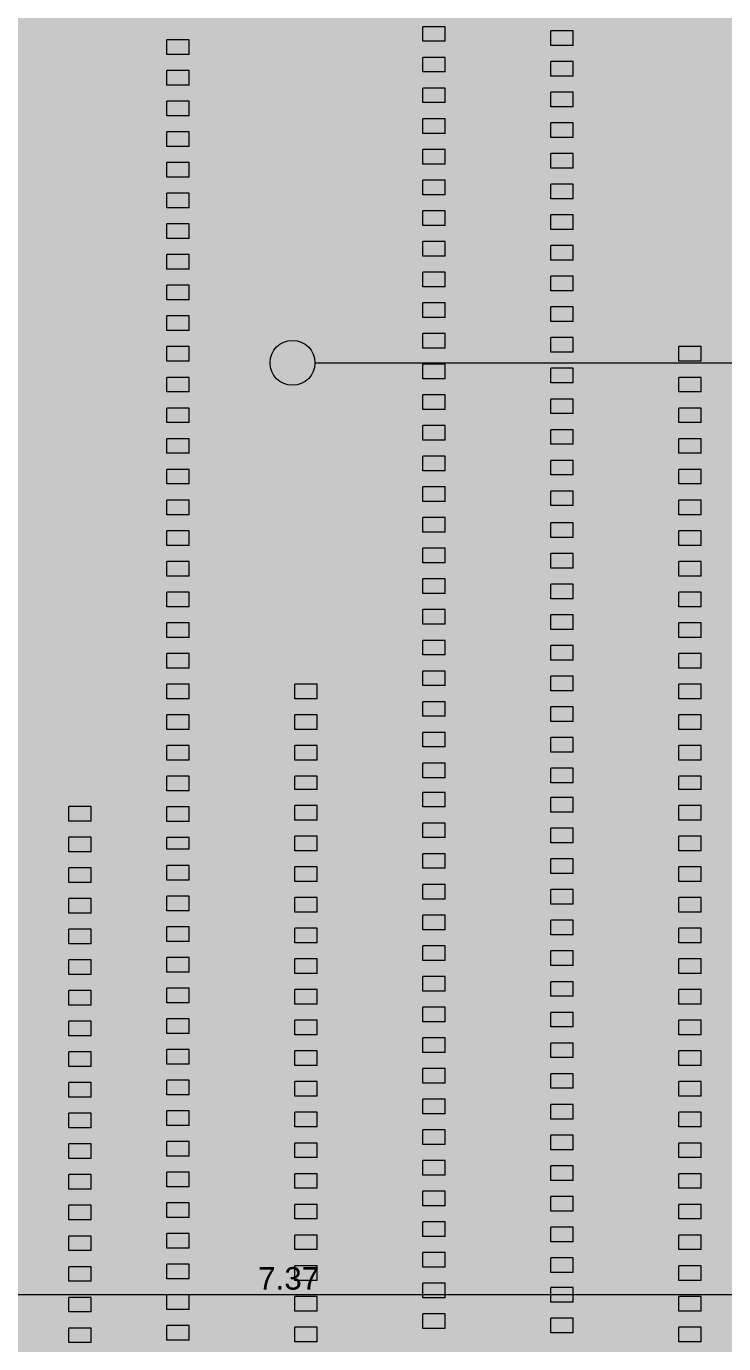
# Model space of a CAD drawing. Header units: millimetres. Extents: x 475616349 to 476941521, y 4620115302 to 4621446928.
# Drawn here: x 476674379 to 476677483, y 4620473320 to 4620479181 of the extents above; entities that cross this region are included whole.
import ezdxf

# ---------------------------------------------------------------- set-up
doc = ezdxf.new("R2010")
doc.units = ezdxf.units.MM
doc.header["$MEASUREMENT"] = 0
doc.layers.add('New_2D Drafting - General_Pen_No__30_Pen_No__9_Pen_No__9_Pen_No__254', color=7, linetype='Continuous', lineweight=0, true_color=0xcccccc)
for name, color, linetype, lineweight in [('New_Structural - Bearing_Pen_No__250', 7, 'Continuous', 0), ('New_zoma_Pen_No__4', 7, 'Continuous', 0), ('New_zoma_Pen_No__7', 7, 'Continuous', 0), ('zoma_Pen_No__142', 142, 'Continuous', 0), ('zoma_Pen_No__5_Pen_No__142', 142, 'Continuous', 0)]:
    doc.layers.add(name, color=color, linetype=linetype, lineweight=lineweight)
for name, color, linetype in [('New_zoma', 7, 'Continuous'), ('zoma', 7, 'Continuous'), ('zoma_Pen_No__5', 7, 'Continuous')]:
    doc.layers.add(name, color=color, linetype=linetype)
doc.styles.add('GENERATED_STYLE_1', font='arial.ttf')
doc.styles.add('GENERATED_STYLE_2', font='arial.ttf')
doc.dimstyles.new('GENERATED_STYLE__1', dxfattribs={"dimtxt": 200, "dimasz": 64.421331, "dimexe": 0.18, "dimexo": 3, "dimgap": 0.09, "dimtad": 1, "dimtih": 1, "dimtoh": 1, "dimlfac": 0.001, "dimzin": 0, "dimdsep": 46, "dimtxsty": 'GENERATED_STYLE_2', "dimblk": 'ARROWHEAD_2', "dimblk1": 'ARROWHEAD_2', "dimblk2": 'ARROWHEAD_2', "dimcen": 0.09, "dimclrd": 142, "dimclre": 142, "dimclrt": 142, "dimadec": 0, "dimazin": 0, "dimtfac": 1, "dimtdec": 4, "dimtmove": 0, "dimatfit": 3, "dimfxl": 1, "dimtolj": 1, "dimtzin": 0, "dimarcsym": 0})
doc.dimstyles.new('GENERATED_STYLE__18', dxfattribs={"dimtxt": 100, "dimasz": 64.421331, "dimexe": 0.18, "dimexo": 3, "dimgap": 0.09, "dimtad": 1, "dimtih": 1, "dimtoh": 1, "dimlfac": 0.001, "dimzin": 0, "dimdsep": 46, "dimtxsty": 'GENERATED_STYLE_1', "dimblk": 'ARROWHEAD_2', "dimblk1": 'ARROWHEAD_2', "dimblk2": 'ARROWHEAD_2', "dimcen": 0.09, "dimclrd": 7, "dimclre": 7, "dimclrt": 7, "dimadec": 0, "dimazin": 0, "dimtfac": 1, "dimtdec": 4, "dimtmove": 0, "dimatfit": 3, "dimfxl": 1, "dimtolj": 1, "dimtzin": 0, "dimarcsym": 0})

# ---------------------------------------------------------------- blocks, each defined once
blk = doc.blocks.new('*D192', base_point=(476577134.1, 4620325125.7))
at = {"layer": 'zoma_Pen_No__142', "color": 142, "linetype": 'Continuous', "lineweight": 0, "transparency": 16777216}
for p, q in [((476672234.1, 4620468749), (476672283, 4620468833.8)), ((476672258.5, 4620468855), (476672258.5, 4620468727.8)), ((476678733.9, 4620468749), (476678782.9, 4620468833.8)), ((476678758.4, 4620468855), (476678758.4, 4620468727.8)), ((476678758.4, 4620468791.4), (476672258.5, 4620468791.4))]:
    blk.add_line(p, q, dxfattribs=at)
at = {"layer": 'zoma_Pen_No__142', "color": 142, "lineweight": 0, "transparency": 16777216, "char_height": 200, "attachment_point": 7, "style": 'GENERATED_STYLE_2'}
for s, insert in [('\\A1;{\\pql;\\fArial CYR|b0|i0|c204|p34;0.40}', (476672283, 4620468831.4)), ('\\A1;{\\pql;\\fArial CYR|b0|i0|c204|p34;6.50}', (476675242.4, 4620468831.4))]:
    blk.add_mtext(s, dxfattribs=dict(at, insert=insert))
blk = doc.blocks.new('ARROWHEAD_2')
at = {"color": 0, "linetype": 'Continuous', "lineweight": 0}
for p, q in [((0, 0), (-1, 0)), ((-0.378, -0.655), (0.378, 0.655))]:
    blk.add_line(p, q, dxfattribs=at)
blk = doc.blocks.new('*D1088', base_point=(476577134.1, 4620325125.7))
at = {"layer": 'New_zoma_Pen_No__4', "color": 7, "linetype": 'Continuous', "lineweight": 0, "transparency": 16777216}
for p, q in [((476671883, 4620473581.2), (476671834.1, 4620473496.5)), ((476671858.5, 4620473475.3), (476671858.5, 4620473602.4)), ((476679203.9, 4620473496.5), (476679252.9, 4620473581.2)), ((476679228.4, 4620473475.3), (476679228.4, 4620473602.4)), ((476671858.5, 4620473538.9), (476679228.4, 4620473538.9)), ((476679228.4, 4620473538.9), (476679269.8, 4620473538.9))]:
    blk.add_line(p, q, dxfattribs=at)
at = {"layer": 'New_zoma_Pen_No__7', "color": 7, "lineweight": 0, "transparency": 16777216, "insert": (476675410.4, 4620473558.9), "char_height": 100, "attachment_point": 7, "style": 'GENERATED_STYLE_1'}
blk.add_mtext('\\A1;{\\pql;\\fArial|b0|i0|c0|p34;7.37}', dxfattribs=at)
blk = doc.blocks.new('Line_57', base_point=(476675563.3, 4620477683.7))
at = {"layer": 'zoma_Pen_No__5_Pen_No__142', "linetype": 'Continuous', "lineweight": 0}
blk.add_hatch(color=142, dxfattribs=at).paths.add_polyline_path([(476675463.3, 4620477683.7), (476675471, 4620477645.4), (476675492.6, 4620477612.9), (476675525.1, 4620477591.3), (476675563.3, 4620477583.7), (476675601.6, 4620477591.3), (476675634.1, 4620477612.9), (476675655.7, 4620477645.4), (476675663.3, 4620477683.7), (476675655.7, 4620477721.9), (476675634.1, 4620477754.4), (476675601.6, 4620477776), (476675563.3, 4620477783.7), (476675525.1, 4620477776), (476675492.6, 4620477754.4), (476675471, 4620477721.9)])
at = {"layer": 'zoma_Pen_No__5_Pen_No__142', "color": 142, "linetype": 'Continuous', "lineweight": 0}
blk.add_line((476675663.3, 4620477683.7), (476691872.8, 4620477683.7), dxfattribs=at)
blk.add_circle((476675563.3, 4620477683.7), 100, dxfattribs=at)

msp = doc.modelspace()

# ---------------------------------------------------------------- hatches: boundary and pattern name
at = {"layer": 'New_2D Drafting - General_Pen_No__30_Pen_No__9_Pen_No__9_Pen_No__254', "linetype": 'Continuous', "lineweight": 0, "true_color": 0xcccccc}
h = msp.add_hatch(dxfattribs=at)
h.set_pattern_fill('BRICK___RUNNING_BOND', color=254, style=0, pattern_type=2)
h.set_pattern_definition([(180, (476668558.68, 4620481050.07), (0, 66.64), []), (90, (476668558.68, 4620481050.07), (244.8, 0), [66.64, -66.64]), (90, (476668436.28, 4620481116.7), (244.8, 0), [66.64, -66.64])])
h.paths.add_polyline_path([(476661388.326, 4620485580.856), (476661388.319, 4620475470.855), (476661458.723, 4620475470.855), (476661458.723, 4620472841.511), (476661463.277, 4620472840.855), (476679158.384, 4620472840.855), (476679228.383, 4620472840.855), (476679228.383, 4620476040.844), (476679228.383, 4620486040.451), (476661388.326, 4620486040.447)])
h.paths.add_polyline_path([(476670258.087, 4620478540.855), (476671858.52, 4620478540.855), (476671858.52, 4620476940.855), (476670258.087, 4620476940.855)], flags=0)
h.paths.add_polyline_path([(476670258.52, 4620483340.854), (476671858.52, 4620483340.854), (476671858.52, 4620484940.854), (476670258.52, 4620484940.854)], flags=0)
h.paths.add_polyline_path([(476671858.953, 4620480140.855), (476670258.52, 4620480140.855), (476670258.52, 4620481740.855), (476671858.953, 4620481740.855)], flags=0)
h.paths.add_polyline_path([(476671858.52, 4620473740.854), (476671858.52, 4620475340.855), (476670258.52, 4620475340.855), (476670258.52, 4620473740.854)], flags=0)

# ---------------------------------------------------------------- linework, layer by layer
at = {"layer": 'New_Structural - Bearing_Pen_No__250', "color": 7, "linetype": 'Continuous', "lineweight": 0}
for p, q in [((476676143.784, 4620479114.38), (476676143.784, 4620479179.38)), ((476676243.457, 4620479179.38), (476676143.784, 4620479179.38)), ((476676243.457, 4620479114.38), (476676243.457, 4620479179.38)), ((476676713.457, 4620479096.01), (476676713.457, 4620479161.01)), ((476676813.129, 4620479161.01), (476676713.457, 4620479161.01)), ((476676813.129, 4620479096.01), (476676813.129, 4620479161.01)), ((476675004.44, 4620479055.897), (476675004.44, 4620479120.897)), ((476675104.112, 4620479120.897), (476675004.44, 4620479120.897)), ((476675104.112, 4620479055.897), (476675104.112, 4620479120.897)), ((476676243.457, 4620479114.38), (476676143.784, 4620479114.38)), ((476676813.129, 4620479096.01), (476676713.457, 4620479096.01)), ((476675104.112, 4620479055.897), (476675004.44, 4620479055.897)), ((476676143.784, 4620478977.863), (476676143.784, 4620479042.863)), ((476676243.457, 4620479042.863), (476676143.784, 4620479042.863)), ((476676243.457, 4620478977.863), (476676243.457, 4620479042.863)), ((476675004.44, 4620478919.38), (476675004.44, 4620478984.38)), ((476675104.112, 4620478984.38), (476675004.44, 4620478984.38)), ((476675104.112, 4620478919.38), (476675104.112, 4620478984.38)), ((476676243.457, 4620478977.863), (476676143.784, 4620478977.863)), ((476676713.457, 4620478959.493), (476676713.457, 4620479024.493)), ((476676813.129, 4620479024.493), (476676713.457, 4620479024.493)), ((476676813.129, 4620478959.493), (476676813.129, 4620479024.493)), ((476675104.112, 4620478919.38), (476675004.44, 4620478919.38)), ((476676813.129, 4620478959.493), (476676713.457, 4620478959.493)), ((476676143.784, 4620478841.345), (476676143.784, 4620478906.345)), ((476676243.457, 4620478906.345), (476676143.784, 4620478906.345)), ((476676243.457, 4620478841.345), (476676243.457, 4620478906.345)), ((476676713.457, 4620478822.976), (476676713.457, 4620478887.976)), ((476676813.129, 4620478887.976), (476676713.457, 4620478887.976)), ((476676813.129, 4620478822.976), (476676813.129, 4620478887.976)), ((476675004.44, 4620478782.863), (476675004.44, 4620478847.863)), ((476675104.112, 4620478847.863), (476675004.44, 4620478847.863)), ((476675104.112, 4620478782.863), (476675104.112, 4620478847.863)), ((476676243.457, 4620478841.345), (476676143.784, 4620478841.345)), ((476676813.129, 4620478822.976), (476676713.457, 4620478822.976)), ((476675104.112, 4620478782.863), (476675004.44, 4620478782.863)), ((476676143.784, 4620478704.828), (476676143.784, 4620478769.828)), ((476676243.457, 4620478769.828), (476676143.784, 4620478769.828)), ((476676243.457, 4620478704.828), (476676243.457, 4620478769.828)), ((476676713.457, 4620478686.459), (476676713.457, 4620478751.459)), ((476676813.129, 4620478751.459), (476676713.457, 4620478751.459)), ((476676813.129, 4620478686.459), (476676813.129, 4620478751.459)), ((476675004.44, 4620478646.345), (476675004.44, 4620478711.345)), ((476675104.112, 4620478711.345), (476675004.44, 4620478711.345)), ((476675104.112, 4620478646.345), (476675104.112, 4620478711.345)), ((476676243.457, 4620478704.828), (476676143.784, 4620478704.828)), ((476676813.129, 4620478686.459), (476676713.457, 4620478686.459)), ((476675104.112, 4620478646.345), (476675004.44, 4620478646.345)), ((476676143.784, 4620478568.311), (476676143.784, 4620478633.311)), ((476676243.457, 4620478633.311), (476676143.784, 4620478633.311)), ((476676243.457, 4620478568.311), (476676243.457, 4620478633.311)), ((476675004.44, 4620478509.828), (476675004.44, 4620478574.828)), ((476675104.112, 4620478574.828), (476675004.44, 4620478574.828)), ((476675104.112, 4620478509.828), (476675104.112, 4620478574.828)), ((476676243.457, 4620478568.311), (476676143.784, 4620478568.311)), ((476676713.457, 4620478549.941), (476676713.457, 4620478614.941)), ((476676813.129, 4620478614.941), (476676713.457, 4620478614.941)), ((476676813.129, 4620478549.941), (476676813.129, 4620478614.941)), ((476675104.112, 4620478509.828), (476675004.44, 4620478509.828)), ((476676813.129, 4620478549.941), (476676713.457, 4620478549.941)), ((476676143.784, 4620478431.793), (476676143.784, 4620478496.793)), ((476676243.457, 4620478496.793), (476676143.784, 4620478496.793)), ((476676243.457, 4620478431.793), (476676243.457, 4620478496.793)), ((476676713.457, 4620478413.424), (476676713.457, 4620478478.424)), ((476676813.129, 4620478478.424), (476676713.457, 4620478478.424)), ((476676813.129, 4620478413.424), (476676813.129, 4620478478.424)), ((476675004.44, 4620478373.311), (476675004.44, 4620478438.311)), ((476675104.112, 4620478438.311), (476675004.44, 4620478438.311)), ((476675104.112, 4620478373.311), (476675104.112, 4620478438.311)), ((476676243.457, 4620478431.793), (476676143.784, 4620478431.793)), ((476676813.129, 4620478413.424), (476676713.457, 4620478413.424)), ((476675104.112, 4620478373.311), (476675004.44, 4620478373.311)), ((476676143.784, 4620478295.276), (476676143.784, 4620478360.276)), ((476676243.457, 4620478360.276), (476676143.784, 4620478360.276)), ((476676243.457, 4620478295.276), (476676243.457, 4620478360.276)), ((476676713.457, 4620478276.907), (476676713.457, 4620478341.907)), ((476676813.129, 4620478341.907), (476676713.457, 4620478341.907)), ((476676813.129, 4620478276.907), (476676813.129, 4620478341.907)), ((476675004.44, 4620478236.793), (476675004.44, 4620478301.793)), ((476675104.112, 4620478301.793), (476675004.44, 4620478301.793)), ((476675104.112, 4620478236.793), (476675104.112, 4620478301.793)), ((476676243.457, 4620478295.276), (476676143.784, 4620478295.276)), ((476676813.129, 4620478276.907), (476676713.457, 4620478276.907)), ((476675104.112, 4620478236.793), (476675004.44, 4620478236.793)), ((476676143.784, 4620478158.759), (476676143.784, 4620478223.759)), ((476676243.457, 4620478223.759), (476676143.784, 4620478223.759)), ((476676243.457, 4620478158.759), (476676243.457, 4620478223.759)), ((476675004.44, 4620478100.276), (476675004.44, 4620478165.276)), ((476675104.112, 4620478165.276), (476675004.44, 4620478165.276)), ((476675104.112, 4620478100.276), (476675104.112, 4620478165.276)), ((476676243.457, 4620478158.759), (476676143.784, 4620478158.759)), ((476676713.457, 4620478140.389), (476676713.457, 4620478205.389)), ((476676813.129, 4620478205.389), (476676713.457, 4620478205.389)), ((476676813.129, 4620478140.389), (476676813.129, 4620478205.389)), ((476675104.112, 4620478100.276), (476675004.44, 4620478100.276)), ((476676813.129, 4620478140.389), (476676713.457, 4620478140.389)), ((476676143.784, 4620478022.242), (476676143.784, 4620478087.242)), ((476676243.457, 4620478087.242), (476676143.784, 4620478087.242)), ((476676243.457, 4620478022.242), (476676243.457, 4620478087.242)), ((476676713.457, 4620478003.872), (476676713.457, 4620478068.872)), ((476676813.129, 4620478068.872), (476676713.457, 4620478068.872)), ((476676813.129, 4620478003.872), (476676813.129, 4620478068.872)), ((476675004.44, 4620477963.759), (476675004.44, 4620478028.759)), ((476675104.112, 4620478028.759), (476675004.44, 4620478028.759)), ((476675104.112, 4620477963.759), (476675104.112, 4620478028.759)), ((476676243.457, 4620478022.242), (476676143.784, 4620478022.242)), ((476676813.129, 4620478003.872), (476676713.457, 4620478003.872)), ((476675104.112, 4620477963.759), (476675004.44, 4620477963.759)), ((476676143.784, 4620477885.724), (476676143.784, 4620477950.724)), ((476676243.457, 4620477950.724), (476676143.784, 4620477950.724)), ((476676243.457, 4620477885.724), (476676243.457, 4620477950.724)), ((476676713.457, 4620477867.355), (476676713.457, 4620477932.355)), ((476676813.129, 4620477932.355), (476676713.457, 4620477932.355)), ((476676813.129, 4620477867.355), (476676813.129, 4620477932.355)), ((476675004.44, 4620477827.242), (476675004.44, 4620477892.242)), ((476675104.112, 4620477892.242), (476675004.44, 4620477892.242)), ((476675104.112, 4620477827.242), (476675104.112, 4620477892.242)), ((476676243.457, 4620477885.724), (476676143.784, 4620477885.724)), ((476676813.129, 4620477867.355), (476676713.457, 4620477867.355)), ((476675104.112, 4620477827.242), (476675004.44, 4620477827.242)), ((476676143.784, 4620477749.207), (476676143.784, 4620477814.207)), ((476676243.457, 4620477814.207), (476676143.784, 4620477814.207)), ((476676243.457, 4620477749.207), (476676243.457, 4620477814.207)), ((476675004.44, 4620477690.724), (476675004.44, 4620477755.724)), ((476675104.112, 4620477755.724), (476675004.44, 4620477755.724)), ((476675104.112, 4620477690.724), (476675104.112, 4620477755.724)), ((476676243.457, 4620477749.207), (476676143.784, 4620477749.207)), ((476676713.457, 4620477730.838), (476676713.457, 4620477795.838)), ((476676813.129, 4620477795.838), (476676713.457, 4620477795.838)), ((476676813.129, 4620477730.838), (476676813.129, 4620477795.838)), ((476677283.338, 4620477690.724), (476677283.338, 4620477755.724)), ((476677383.011, 4620477755.724), (476677283.338, 4620477755.724)), ((476677383.011, 4620477690.724), (476677383.011, 4620477755.724)), ((476675104.112, 4620477690.724), (476675004.44, 4620477690.724)), ((476676813.129, 4620477730.838), (476676713.457, 4620477730.838)), ((476677383.011, 4620477690.724), (476677283.338, 4620477690.724)), ((476676143.784, 4620477612.69), (476676143.784, 4620477677.69)), ((476676243.457, 4620477677.69), (476676143.784, 4620477677.69)), ((476676243.457, 4620477612.69), (476676243.457, 4620477677.69)), ((476676713.457, 4620477594.32), (476676713.457, 4620477659.32)), ((476676813.129, 4620477659.32), (476676713.457, 4620477659.32)), ((476676813.129, 4620477594.32), (476676813.129, 4620477659.32)), ((476675004.44, 4620477554.207), (476675004.44, 4620477619.207)), ((476675104.112, 4620477619.207), (476675004.44, 4620477619.207)), ((476675104.112, 4620477554.207), (476675104.112, 4620477619.207)), ((476676243.457, 4620477612.69), (476676143.784, 4620477612.69)), ((476676813.129, 4620477594.32), (476676713.457, 4620477594.32)), ((476677283.338, 4620477554.207), (476677283.338, 4620477619.207)), ((476677383.011, 4620477619.207), (476677283.338, 4620477619.207)), ((476677383.011, 4620477554.207), (476677383.011, 4620477619.207)), ((476675104.112, 4620477554.207), (476675004.44, 4620477554.207)), ((476676143.784, 4620477476.173), (476676143.784, 4620477541.173)), ((476676243.457, 4620477541.173), (476676143.784, 4620477541.173)), ((476676243.457, 4620477476.173), (476676243.457, 4620477541.173)), ((476676713.457, 4620477457.803), (476676713.457, 4620477522.803)), ((476676813.129, 4620477522.803), (476676713.457, 4620477522.803)), ((476676813.129, 4620477457.803), (476676813.129, 4620477522.803)), ((476677383.011, 4620477554.207), (476677283.338, 4620477554.207)), ((476675004.44, 4620477417.69), (476675004.44, 4620477482.69)), ((476675104.112, 4620477482.69), (476675004.44, 4620477482.69)), ((476675104.112, 4620477417.69), (476675104.112, 4620477482.69)), ((476676243.457, 4620477476.173), (476676143.784, 4620477476.173)), ((476676813.129, 4620477457.803), (476676713.457, 4620477457.803)), ((476677283.338, 4620477417.69), (476677283.338, 4620477482.69)), ((476677383.011, 4620477482.69), (476677283.338, 4620477482.69)), ((476677383.011, 4620477417.69), (476677383.011, 4620477482.69)), ((476675104.112, 4620477417.69), (476675004.44, 4620477417.69)), ((476676143.784, 4620477339.655), (476676143.784, 4620477404.655)), ((476676243.457, 4620477404.655), (476676143.784, 4620477404.655)), ((476676243.457, 4620477339.655), (476676243.457, 4620477404.655)), ((476677383.011, 4620477417.69), (476677283.338, 4620477417.69)), ((476675004.44, 4620477281.173), (476675004.44, 4620477346.173)), ((476675104.112, 4620477346.173), (476675004.44, 4620477346.173)), ((476675104.112, 4620477281.173), (476675104.112, 4620477346.173)), ((476676243.457, 4620477339.655), (476676143.784, 4620477339.655)), ((476676713.457, 4620477321.286), (476676713.457, 4620477386.286)), ((476676813.129, 4620477386.286), (476676713.457, 4620477386.286)), ((476676813.129, 4620477321.286), (476676813.129, 4620477386.286)), ((476677283.338, 4620477281.173), (476677283.338, 4620477346.173)), ((476677383.011, 4620477346.173), (476677283.338, 4620477346.173)), ((476677383.011, 4620477281.173), (476677383.011, 4620477346.173)), ((476675104.112, 4620477281.173), (476675004.44, 4620477281.173)), ((476676813.129, 4620477321.286), (476676713.457, 4620477321.286)), ((476677383.011, 4620477281.173), (476677283.338, 4620477281.173)), ((476676143.784, 4620477203.138), (476676143.784, 4620477268.138)), ((476676243.457, 4620477268.138), (476676143.784, 4620477268.138)), ((476676243.457, 4620477203.138), (476676243.457, 4620477268.138)), ((476676713.457, 4620477184.769), (476676713.457, 4620477249.769)), ((476676813.129, 4620477249.769), (476676713.457, 4620477249.769)), ((476676813.129, 4620477184.769), (476676813.129, 4620477249.769)), ((476675004.44, 4620477144.655), (476675004.44, 4620477209.655)), ((476675104.112, 4620477209.655), (476675004.44, 4620477209.655)), ((476675104.112, 4620477144.655), (476675104.112, 4620477209.655)), ((476676243.457, 4620477203.138), (476676143.784, 4620477203.138)), ((476676813.129, 4620477184.769), (476676713.457, 4620477184.769)), ((476677283.338, 4620477144.655), (476677283.338, 4620477209.655)), ((476677383.011, 4620477209.655), (476677283.338, 4620477209.655)), ((476677383.011, 4620477144.655), (476677383.011, 4620477209.655)), ((476675104.112, 4620477144.655), (476675004.44, 4620477144.655)), ((476676143.784, 4620477066.621), (476676143.784, 4620477131.621)), ((476676243.457, 4620477131.621), (476676143.784, 4620477131.621)), ((476676243.457, 4620477066.621), (476676243.457, 4620477131.621)), ((476676713.457, 4620477048.251), (476676713.457, 4620477113.251)), ((476676813.129, 4620477113.251), (476676713.457, 4620477113.251)), ((476676813.129, 4620477048.251), (476676813.129, 4620477113.251)), ((476677383.011, 4620477144.655), (476677283.338, 4620477144.655)), ((476675004.44, 4620477008.138), (476675004.44, 4620477073.138)), ((476675104.112, 4620477073.138), (476675004.44, 4620477073.138)), ((476675104.112, 4620477008.138), (476675104.112, 4620477073.138)), ((476676243.457, 4620477066.621), (476676143.784, 4620477066.621)), ((476676813.129, 4620477048.251), (476676713.457, 4620477048.251)), ((476677283.338, 4620477008.138), (476677283.338, 4620477073.138)), ((476677383.011, 4620477073.138), (476677283.338, 4620477073.138)), ((476677383.011, 4620477008.138), (476677383.011, 4620477073.138)), ((476675104.112, 4620477008.138), (476675004.44, 4620477008.138)), ((476676143.784, 4620476930.103), (476676143.784, 4620476995.103)), ((476676243.457, 4620476995.103), (476676143.784, 4620476995.103)), ((476676243.457, 4620476930.103), (476676243.457, 4620476995.103)), ((476677383.011, 4620477008.138), (476677283.338, 4620477008.138)), ((476675004.44, 4620476871.621), (476675004.44, 4620476936.621)), ((476675104.112, 4620476936.621), (476675004.44, 4620476936.621)), ((476675104.112, 4620476871.621), (476675104.112, 4620476936.621)), ((476676243.457, 4620476930.103), (476676143.784, 4620476930.103)), ((476676713.457, 4620476906.841), (476676713.457, 4620476971.841)), ((476676813.129, 4620476971.841), (476676713.457, 4620476971.841)), ((476676813.129, 4620476906.841), (476676813.129, 4620476971.841)), ((476677283.338, 4620476871.621), (476677283.338, 4620476936.621)), ((476677383.011, 4620476936.621), (476677283.338, 4620476936.621)), ((476677383.011, 4620476871.621), (476677383.011, 4620476936.621)), ((476675104.112, 4620476871.621), (476675004.44, 4620476871.621)), ((476676813.129, 4620476906.841), (476676713.457, 4620476906.841)), ((476677383.011, 4620476871.621), (476677283.338, 4620476871.621)), ((476676143.784, 4620476793.586), (476676143.784, 4620476858.586)), ((476676243.457, 4620476858.586), (476676143.784, 4620476858.586)), ((476676243.457, 4620476793.586), (476676243.457, 4620476858.586)), ((476676713.457, 4620476770.324), (476676713.457, 4620476835.324)), ((476676813.129, 4620476835.324), (476676713.457, 4620476835.324)), ((476676813.129, 4620476770.324), (476676813.129, 4620476835.324)), ((476675004.44, 4620476735.103), (476675004.44, 4620476800.103)), ((476675104.112, 4620476800.103), (476675004.44, 4620476800.103)), ((476675104.112, 4620476735.103), (476675104.112, 4620476800.103)), ((476676243.457, 4620476793.586), (476676143.784, 4620476793.586)), ((476676813.129, 4620476770.324), (476676713.457, 4620476770.324)), ((476677283.338, 4620476735.103), (476677283.338, 4620476800.103)), ((476677383.011, 4620476800.103), (476677283.338, 4620476800.103)), ((476677383.011, 4620476735.103), (476677383.011, 4620476800.103)), ((476675104.112, 4620476735.103), (476675004.44, 4620476735.103)), ((476676143.784, 4620476657.069), (476676143.784, 4620476722.069)), ((476676243.457, 4620476722.069), (476676143.784, 4620476722.069)), ((476676243.457, 4620476657.069), (476676243.457, 4620476722.069)), ((476676713.457, 4620476633.806), (476676713.457, 4620476698.806)), ((476676813.129, 4620476698.806), (476676713.457, 4620476698.806)), ((476676813.129, 4620476633.806), (476676813.129, 4620476698.806)), ((476677383.011, 4620476735.103), (476677283.338, 4620476735.103)), ((476675004.44, 4620476598.586), (476675004.44, 4620476663.586)), ((476675104.112, 4620476663.586), (476675004.44, 4620476663.586)), ((476675104.112, 4620476598.586), (476675104.112, 4620476663.586)), ((476676243.457, 4620476657.069), (476676143.784, 4620476657.069)), ((476676813.129, 4620476633.806), (476676713.457, 4620476633.806)), ((476677283.338, 4620476598.586), (476677283.338, 4620476663.586)), ((476677383.011, 4620476663.586), (476677283.338, 4620476663.586)), ((476677383.011, 4620476598.586), (476677383.011, 4620476663.586)), ((476675104.112, 4620476598.586), (476675004.44, 4620476598.586)), ((476676143.784, 4620476520.552), (476676143.784, 4620476585.552)), ((476676243.457, 4620476585.552), (476676143.784, 4620476585.552)), ((476676243.457, 4620476520.552), (476676243.457, 4620476585.552)), ((476677383.011, 4620476598.586), (476677283.338, 4620476598.586)), ((476675004.44, 4620476462.069), (476675004.44, 4620476527.069)), ((476675104.112, 4620476527.069), (476675004.44, 4620476527.069)), ((476675104.112, 4620476462.069), (476675104.112, 4620476527.069)), ((476676243.457, 4620476520.552), (476676143.784, 4620476520.552)), ((476676713.457, 4620476497.289), (476676713.457, 4620476562.289)), ((476676813.129, 4620476562.289), (476676713.457, 4620476562.289)), ((476676813.129, 4620476497.289), (476676813.129, 4620476562.289)), ((476677283.338, 4620476462.069), (476677283.338, 4620476527.069)), ((476677383.011, 4620476527.069), (476677283.338, 4620476527.069)), ((476677383.011, 4620476462.069), (476677383.011, 4620476527.069)), ((476675104.112, 4620476462.069), (476675004.44, 4620476462.069)), ((476676813.129, 4620476497.289), (476676713.457, 4620476497.289)), ((476677383.011, 4620476462.069), (476677283.338, 4620476462.069)), ((476676143.784, 4620476384.034), (476676143.784, 4620476449.034)), ((476676243.457, 4620476449.034), (476676143.784, 4620476449.034)), ((476676243.457, 4620476384.034), (476676243.457, 4620476449.034)), ((476676713.457, 4620476360.772), (476676713.457, 4620476425.772)), ((476676813.129, 4620476425.772), (476676713.457, 4620476425.772)), ((476676813.129, 4620476360.772), (476676813.129, 4620476425.772)), ((476675004.44, 4620476325.552), (476675004.44, 4620476390.552)), ((476675104.112, 4620476390.552), (476675004.44, 4620476390.552)), ((476675104.112, 4620476325.552), (476675104.112, 4620476390.552)), ((476676243.457, 4620476384.034), (476676143.784, 4620476384.034)), ((476676813.129, 4620476360.772), (476676713.457, 4620476360.772)), ((476677283.338, 4620476325.552), (476677283.338, 4620476390.552)), ((476677383.011, 4620476390.552), (476677283.338, 4620476390.552)), ((476677383.011, 4620476325.552), (476677383.011, 4620476390.552)), ((476675104.112, 4620476325.552), (476675004.44, 4620476325.552)), ((476676143.784, 4620476247.517), (476676143.784, 4620476312.517)), ((476676243.457, 4620476312.517), (476676143.784, 4620476312.517)), ((476676243.457, 4620476247.517), (476676243.457, 4620476312.517)), ((476676713.457, 4620476224.255), (476676713.457, 4620476289.255)), ((476676813.129, 4620476289.255), (476676713.457, 4620476289.255)), ((476676813.129, 4620476224.255), (476676813.129, 4620476289.255)), ((476677383.011, 4620476325.552), (476677283.338, 4620476325.552)), ((476675004.44, 4620476189.034), (476675004.44, 4620476254.034)), ((476675104.112, 4620476254.034), (476675004.44, 4620476254.034)), ((476675104.112, 4620476189.034), (476675104.112, 4620476254.034)), ((476675574.112, 4620476189.034), (476675574.112, 4620476254.034)), ((476675673.784, 4620476254.034), (476675574.112, 4620476254.034)), ((476675673.784, 4620476189.034), (476675673.784, 4620476254.034)), ((476676243.457, 4620476247.517), (476676143.784, 4620476247.517)), ((476676813.129, 4620476224.255), (476676713.457, 4620476224.255)), ((476677283.338, 4620476189.034), (476677283.338, 4620476254.034)), ((476677383.011, 4620476254.034), (476677283.338, 4620476254.034)), ((476677383.011, 4620476189.034), (476677383.011, 4620476254.034)), ((476675104.112, 4620476189.034), (476675004.44, 4620476189.034)), ((476675673.784, 4620476189.034), (476675574.112, 4620476189.034)), ((476676143.784, 4620476111), (476676143.784, 4620476176)), ((476676243.457, 4620476176), (476676143.784, 4620476176)), ((476676243.457, 4620476111), (476676243.457, 4620476176)), ((476677383.011, 4620476189.034), (476677283.338, 4620476189.034)), ((476675004.44, 4620476052.517), (476675004.44, 4620476117.517)), ((476675104.112, 4620476117.517), (476675004.44, 4620476117.517)), ((476675104.112, 4620476052.517), (476675104.112, 4620476117.517)), ((476675574.112, 4620476052.517), (476675574.112, 4620476117.517)), ((476675673.784, 4620476117.517), (476675574.112, 4620476117.517)), ((476675673.784, 4620476052.517), (476675673.784, 4620476117.517)), ((476676243.457, 4620476111), (476676143.784, 4620476111)), ((476676713.457, 4620476087.737), (476676713.457, 4620476152.737)), ((476676813.129, 4620476152.737), (476676713.457, 4620476152.737)), ((476676813.129, 4620476087.737), (476676813.129, 4620476152.737)), ((476677283.338, 4620476052.517), (476677283.338, 4620476117.517)), ((476677383.011, 4620476117.517), (476677283.338, 4620476117.517)), ((476677383.011, 4620476052.517), (476677383.011, 4620476117.517)), ((476675104.112, 4620476052.517), (476675004.44, 4620476052.517)), ((476675673.784, 4620476052.517), (476675574.112, 4620476052.517)), ((476676143.784, 4620475974.482), (476676143.784, 4620476039.482)), ((476676243.457, 4620476039.482), (476676143.784, 4620476039.482)), ((476676243.457, 4620475974.482), (476676243.457, 4620476039.482)), ((476676813.129, 4620476087.737), (476676713.457, 4620476087.737)), ((476677383.011, 4620476052.517), (476677283.338, 4620476052.517)), ((476675004.44, 4620475916), (476675004.44, 4620475981)), ((476675104.112, 4620475981), (476675004.44, 4620475981)), ((476675104.112, 4620475916), (476675104.112, 4620475981)), ((476675574.112, 4620475916), (476675574.112, 4620475981)), ((476675673.784, 4620475981), (476675574.112, 4620475981)), ((476675673.784, 4620475916), (476675673.784, 4620475981)), ((476676713.457, 4620475951.22), (476676713.457, 4620476016.22)), ((476676813.129, 4620476016.22), (476676713.457, 4620476016.22)), ((476676813.129, 4620475951.22), (476676813.129, 4620476016.22)), ((476677283.338, 4620475916), (476677283.338, 4620475981)), ((476677383.011, 4620475981), (476677283.338, 4620475981)), ((476677383.011, 4620475916), (476677383.011, 4620475981)), ((476676243.457, 4620475974.482), (476676143.784, 4620475974.482)), ((476676813.129, 4620475951.22), (476676713.457, 4620475951.22)), ((476675104.112, 4620475916), (476675004.44, 4620475916)), ((476675673.784, 4620475916), (476675574.112, 4620475916)), ((476676143.784, 4620475837.965), (476676143.784, 4620475902.965)), ((476676243.457, 4620475902.965), (476676143.784, 4620475902.965)), ((476676243.457, 4620475837.965), (476676243.457, 4620475902.965)), ((476676713.457, 4620475814.703), (476676713.457, 4620475879.703)), ((476676813.129, 4620475879.703), (476676713.457, 4620475879.703)), ((476676813.129, 4620475814.703), (476676813.129, 4620475879.703)), ((476677383.011, 4620475916), (476677283.338, 4620475916)), ((476675004.44, 4620475779.482), (476675004.44, 4620475844.482)), ((476675104.112, 4620475844.482), (476675004.44, 4620475844.482)), ((476675104.112, 4620475779.482), (476675104.112, 4620475844.482)), ((476675673.784, 4620475844.482), (476675574.112, 4620475844.482)), ((476675574.112, 4620475785.752), (476675574.112, 4620475844.482)), ((476675673.784, 4620475785.752), (476675673.784, 4620475844.482)), ((476676243.457, 4620475837.965), (476676143.784, 4620475837.965)), ((476676813.129, 4620475814.703), (476676713.457, 4620475814.703)), ((476677383.011, 4620475844.482), (476677283.338, 4620475844.482)), ((476677283.338, 4620475785.752), (476677283.338, 4620475844.482)), ((476677383.011, 4620475785.752), (476677383.011, 4620475844.482)), ((476675104.112, 4620475779.482), (476675004.44, 4620475779.482)), ((476675673.784, 4620475785.752), (476675574.112, 4620475785.752)), ((476676143.784, 4620475707.717), (476676143.784, 4620475772.717)), ((476676243.457, 4620475772.717), (476676143.784, 4620475772.717)), ((476676243.457, 4620475707.717), (476676243.457, 4620475772.717)), ((476676713.457, 4620475684.455), (476676713.457, 4620475749.455)), ((476676813.129, 4620475749.455), (476676713.457, 4620475749.455)), ((476676813.129, 4620475684.455), (476676813.129, 4620475749.455)), ((476677383.011, 4620475785.752), (476677283.338, 4620475785.752)), ((476674567.207, 4620475644.993), (476674567.207, 4620475709.993)), ((476674666.88, 4620475709.993), (476674567.207, 4620475709.993)), ((476674666.88, 4620475644.993), (476674666.88, 4620475709.993)), ((476675004.44, 4620475642.965), (476675004.44, 4620475707.965)), ((476675104.112, 4620475707.965), (476675004.44, 4620475707.965)), ((476675104.112, 4620475642.965), (476675104.112, 4620475707.965)), ((476675574.112, 4620475649.235), (476675574.112, 4620475714.235)), ((476675673.784, 4620475714.235), (476675574.112, 4620475714.235)), ((476675673.784, 4620475649.235), (476675673.784, 4620475714.235)), ((476676243.457, 4620475707.717), (476676143.784, 4620475707.717)), ((476677283.338, 4620475649.235), (476677283.338, 4620475714.235)), ((476677383.011, 4620475714.235), (476677283.338, 4620475714.235)), ((476677383.011, 4620475649.235), (476677383.011, 4620475714.235)), ((476674666.88, 4620475644.993), (476674567.207, 4620475644.993)), ((476675104.112, 4620475642.965), (476675004.44, 4620475642.965)), ((476675673.784, 4620475649.235), (476675574.112, 4620475649.235)), ((476676143.784, 4620475571.2), (476676143.784, 4620475636.2)), ((476676243.457, 4620475636.2), (476676143.784, 4620475636.2)), ((476676243.457, 4620475571.2), (476676243.457, 4620475636.2)), ((476676813.129, 4620475684.455), (476676713.457, 4620475684.455)), ((476677383.011, 4620475649.235), (476677283.338, 4620475649.235)), ((476674567.207, 4620475508.476), (476674567.207, 4620475573.476)), ((476674666.88, 4620475573.476), (476674567.207, 4620475573.476)), ((476674666.88, 4620475508.476), (476674666.88, 4620475573.476)), ((476675104.112, 4620475571.448), (476675004.44, 4620475571.448)), ((476675004.44, 4620475519.235), (476675004.44, 4620475571.448)), ((476675104.112, 4620475519.235), (476675104.112, 4620475571.448)), ((476675574.112, 4620475512.717), (476675574.112, 4620475577.717)), ((476675673.784, 4620475577.717), (476675574.112, 4620475577.717)), ((476675673.784, 4620475512.717), (476675673.784, 4620475577.717)), ((476676243.457, 4620475571.2), (476676143.784, 4620475571.2)), ((476676713.457, 4620475547.938), (476676713.457, 4620475612.938)), ((476676813.129, 4620475612.938), (476676713.457, 4620475612.938)), ((476676813.129, 4620475547.938), (476676813.129, 4620475612.938)), ((476677283.338, 4620475512.717), (476677283.338, 4620475577.717)), ((476677383.011, 4620475577.717), (476677283.338, 4620475577.717)), ((476677383.011, 4620475512.717), (476677383.011, 4620475577.717)), ((476675104.112, 4620475519.235), (476675004.44, 4620475519.235)), ((476675673.784, 4620475512.717), (476675574.112, 4620475512.717)), ((476676813.129, 4620475547.938), (476676713.457, 4620475547.938)), ((476677383.011, 4620475512.717), (476677283.338, 4620475512.717)), ((476674666.88, 4620475508.476), (476674567.207, 4620475508.476)), ((476676143.784, 4620475434.683), (476676143.784, 4620475499.683)), ((476676243.457, 4620475499.683), (476676143.784, 4620475499.683)), ((476676243.457, 4620475434.683), (476676243.457, 4620475499.683)), ((476676713.457, 4620475411.42), (476676713.457, 4620475476.42)), ((476676813.129, 4620475476.42), (476676713.457, 4620475476.42)), ((476676813.129, 4620475411.42), (476676813.129, 4620475476.42)), ((476674567.207, 4620475371.958), (476674567.207, 4620475436.958)), ((476674666.88, 4620475436.958), (476674567.207, 4620475436.958)), ((476674666.88, 4620475371.958), (476674666.88, 4620475436.958)), ((476675004.44, 4620475382.717), (476675004.44, 4620475447.717)), ((476675104.112, 4620475447.717), (476675004.44, 4620475447.717)), ((476675104.112, 4620475382.717), (476675104.112, 4620475447.717)), ((476675574.112, 4620475376.2), (476675574.112, 4620475441.2)), ((476675673.784, 4620475441.2), (476675574.112, 4620475441.2)), ((476675673.784, 4620475376.2), (476675673.784, 4620475441.2)), ((476676243.457, 4620475434.683), (476676143.784, 4620475434.683)), ((476676813.129, 4620475411.42), (476676713.457, 4620475411.42)), ((476677283.338, 4620475376.2), (476677283.338, 4620475441.2)), ((476677383.011, 4620475441.2), (476677283.338, 4620475441.2)), ((476677383.011, 4620475376.2), (476677383.011, 4620475441.2)), ((476674666.88, 4620475371.958), (476674567.207, 4620475371.958)), ((476675104.112, 4620475382.717), (476675004.44, 4620475382.717)), ((476675673.784, 4620475376.2), (476675574.112, 4620475376.2)), ((476676143.784, 4620475298.166), (476676143.784, 4620475363.166)), ((476676243.457, 4620475363.166), (476676143.784, 4620475363.166)), ((476676243.457, 4620475298.166), (476676243.457, 4620475363.166)), ((476676713.457, 4620475274.903), (476676713.457, 4620475339.903)), ((476676813.129, 4620475339.903), (476676713.457, 4620475339.903)), ((476676813.129, 4620475274.903), (476676813.129, 4620475339.903)), ((476677383.011, 4620475376.2), (476677283.338, 4620475376.2)), ((476674567.207, 4620475235.441), (476674567.207, 4620475300.441)), ((476674666.88, 4620475300.441), (476674567.207, 4620475300.441)), ((476674666.88, 4620475235.441), (476674666.88, 4620475300.441)), ((476675004.44, 4620475246.2), (476675004.44, 4620475311.2)), ((476675104.112, 4620475311.2), (476675004.44, 4620475311.2)), ((476675104.112, 4620475246.2), (476675104.112, 4620475311.2)), ((476675574.112, 4620475239.683), (476675574.112, 4620475304.683)), ((476675673.784, 4620475304.683), (476675574.112, 4620475304.683)), ((476675673.784, 4620475239.683), (476675673.784, 4620475304.683)), ((476676243.457, 4620475298.166), (476676143.784, 4620475298.166)), ((476677283.338, 4620475239.683), (476677283.338, 4620475304.683)), ((476677383.011, 4620475304.683), (476677283.338, 4620475304.683)), ((476677383.011, 4620475239.683), (476677383.011, 4620475304.683)), ((476674666.88, 4620475235.441), (476674567.207, 4620475235.441)), ((476675104.112, 4620475246.2), (476675004.44, 4620475246.2)), ((476675673.784, 4620475239.683), (476675574.112, 4620475239.683)), ((476676143.784, 4620475161.648), (476676143.784, 4620475226.648)), ((476676243.457, 4620475226.648), (476676143.784, 4620475226.648)), ((476676243.457, 4620475161.648), (476676243.457, 4620475226.648)), ((476676813.129, 4620475274.903), (476676713.457, 4620475274.903)), ((476677383.011, 4620475239.683), (476677283.338, 4620475239.683)), ((476674567.207, 4620475098.924), (476674567.207, 4620475163.924)), ((476674666.88, 4620475163.924), (476674567.207, 4620475163.924)), ((476674666.88, 4620475098.924), (476674666.88, 4620475163.924)), ((476675004.44, 4620475109.683), (476675004.44, 4620475174.683)), ((476675104.112, 4620475174.683), (476675004.44, 4620475174.683)), ((476675104.112, 4620475109.683), (476675104.112, 4620475174.683)), ((476675574.112, 4620475103.166), (476675574.112, 4620475168.166)), ((476675673.784, 4620475168.166), (476675574.112, 4620475168.166)), ((476675673.784, 4620475103.166), (476675673.784, 4620475168.166)), ((476676243.457, 4620475161.648), (476676143.784, 4620475161.648)), ((476676713.457, 4620475138.386), (476676713.457, 4620475203.386)), ((476676813.129, 4620475203.386), (476676713.457, 4620475203.386)), ((476676813.129, 4620475138.386), (476676813.129, 4620475203.386)), ((476677283.338, 4620475103.166), (476677283.338, 4620475168.166)), ((476677383.011, 4620475168.166), (476677283.338, 4620475168.166)), ((476677383.011, 4620475103.166), (476677383.011, 4620475168.166)), ((476675104.112, 4620475109.683), (476675004.44, 4620475109.683)), ((476675673.784, 4620475103.166), (476675574.112, 4620475103.166)), ((476676813.129, 4620475138.386), (476676713.457, 4620475138.386)), ((476677383.011, 4620475103.166), (476677283.338, 4620475103.166)), ((476674666.88, 4620475098.924), (476674567.207, 4620475098.924)), ((476676143.784, 4620475025.131), (476676143.784, 4620475090.131)), ((476676243.457, 4620475090.131), (476676143.784, 4620475090.131)), ((476676243.457, 4620475025.131), (476676243.457, 4620475090.131)), ((476676713.457, 4620475001.869), (476676713.457, 4620475066.869)), ((476676813.129, 4620475066.869), (476676713.457, 4620475066.869)), ((476676813.129, 4620475001.869), (476676813.129, 4620475066.869)), ((476674567.207, 4620474962.407), (476674567.207, 4620475027.407)), ((476674666.88, 4620475027.407), (476674567.207, 4620475027.407)), ((476674666.88, 4620474962.407), (476674666.88, 4620475027.407)), ((476675004.44, 4620474973.166), (476675004.44, 4620475038.166)), ((476675104.112, 4620475038.166), (476675004.44, 4620475038.166)), ((476675104.112, 4620474973.166), (476675104.112, 4620475038.166)), ((476675574.112, 4620474966.648), (476675574.112, 4620475031.648)), ((476675673.784, 4620475031.648), (476675574.112, 4620475031.648)), ((476675673.784, 4620474966.648), (476675673.784, 4620475031.648)), ((476676243.457, 4620475025.131), (476676143.784, 4620475025.131)), ((476676813.129, 4620475001.869), (476676713.457, 4620475001.869)), ((476677283.338, 4620474966.648), (476677283.338, 4620475031.648)), ((476677383.011, 4620475031.648), (476677283.338, 4620475031.648)), ((476677383.011, 4620474966.648), (476677383.011, 4620475031.648)), ((476674666.88, 4620474962.407), (476674567.207, 4620474962.407)), ((476675104.112, 4620474973.166), (476675004.44, 4620474973.166)), ((476675673.784, 4620474966.648), (476675574.112, 4620474966.648)), ((476676143.784, 4620474888.614), (476676143.784, 4620474953.614)), ((476676243.457, 4620474953.614), (476676143.784, 4620474953.614)), ((476676243.457, 4620474888.614), (476676243.457, 4620474953.614)), ((476676713.457, 4620474865.351), (476676713.457, 4620474930.351)), ((476676813.129, 4620474930.351), (476676713.457, 4620474930.351)), ((476676813.129, 4620474865.351), (476676813.129, 4620474930.351)), ((476677383.011, 4620474966.648), (476677283.338, 4620474966.648)), ((476674567.207, 4620474825.889), (476674567.207, 4620474890.889)), ((476674666.88, 4620474890.889), (476674567.207, 4620474890.889)), ((476674666.88, 4620474825.889), (476674666.88, 4620474890.889)), ((476675004.44, 4620474836.648), (476675004.44, 4620474901.648)), ((476675104.112, 4620474901.648), (476675004.44, 4620474901.648)), ((476675104.112, 4620474836.648), (476675104.112, 4620474901.648)), ((476675574.112, 4620474830.131), (476675574.112, 4620474895.131)), ((476675673.784, 4620474895.131), (476675574.112, 4620474895.131)), ((476675673.784, 4620474830.131), (476675673.784, 4620474895.131)), ((476676243.457, 4620474888.614), (476676143.784, 4620474888.614)), ((476677283.338, 4620474830.131), (476677283.338, 4620474895.131)), ((476677383.011, 4620474895.131), (476677283.338, 4620474895.131)), ((476677383.011, 4620474830.131), (476677383.011, 4620474895.131)), ((476674666.88, 4620474825.889), (476674567.207, 4620474825.889)), ((476675104.112, 4620474836.648), (476675004.44, 4620474836.648)), ((476675673.784, 4620474830.131), (476675574.112, 4620474830.131)), ((476676143.784, 4620474752.096), (476676143.784, 4620474817.096)), ((476676243.457, 4620474817.096), (476676143.784, 4620474817.096)), ((476676243.457, 4620474752.096), (476676243.457, 4620474817.096)), ((476676813.129, 4620474865.351), (476676713.457, 4620474865.351)), ((476677383.011, 4620474830.131), (476677283.338, 4620474830.131)), ((476674567.207, 4620474689.372), (476674567.207, 4620474754.372)), ((476674666.88, 4620474754.372), (476674567.207, 4620474754.372)), ((476674666.88, 4620474689.372), (476674666.88, 4620474754.372)), ((476675004.44, 4620474700.131), (476675004.44, 4620474765.131)), ((476675104.112, 4620474765.131), (476675004.44, 4620474765.131)), ((476675104.112, 4620474700.131), (476675104.112, 4620474765.131)), ((476675574.112, 4620474693.614), (476675574.112, 4620474758.614)), ((476675673.784, 4620474758.614), (476675574.112, 4620474758.614)), ((476675673.784, 4620474693.614), (476675673.784, 4620474758.614)), ((476676243.457, 4620474752.096), (476676143.784, 4620474752.096)), ((476676713.457, 4620474728.834), (476676713.457, 4620474793.834)), ((476676813.129, 4620474793.834), (476676713.457, 4620474793.834)), ((476676813.129, 4620474728.834), (476676813.129, 4620474793.834)), ((476677283.338, 4620474693.614), (476677283.338, 4620474758.614)), ((476677383.011, 4620474758.614), (476677283.338, 4620474758.614)), ((476677383.011, 4620474693.614), (476677383.011, 4620474758.614)), ((476675104.112, 4620474700.131), (476675004.44, 4620474700.131)), ((476675673.784, 4620474693.614), (476675574.112, 4620474693.614)), ((476676813.129, 4620474728.834), (476676713.457, 4620474728.834)), ((476677383.011, 4620474693.614), (476677283.338, 4620474693.614)), ((476674666.88, 4620474689.372), (476674567.207, 4620474689.372)), ((476676143.784, 4620474615.579), (476676143.784, 4620474680.579)), ((476676243.457, 4620474680.579), (476676143.784, 4620474680.579)), ((476676243.457, 4620474615.579), (476676243.457, 4620474680.579)), ((476676713.457, 4620474592.317), (476676713.457, 4620474657.317)), ((476676813.129, 4620474657.317), (476676713.457, 4620474657.317)), ((476676813.129, 4620474592.317), (476676813.129, 4620474657.317)), ((476674567.207, 4620474552.855), (476674567.207, 4620474617.855)), ((476674666.88, 4620474617.855), (476674567.207, 4620474617.855)), ((476674666.88, 4620474552.855), (476674666.88, 4620474617.855)), ((476675004.44, 4620474563.614), (476675004.44, 4620474628.614)), ((476675104.112, 4620474628.614), (476675004.44, 4620474628.614)), ((476675104.112, 4620474563.614), (476675104.112, 4620474628.614)), ((476675574.112, 4620474557.096), (476675574.112, 4620474622.096)), ((476675673.784, 4620474622.096), (476675574.112, 4620474622.096)), ((476675673.784, 4620474557.096), (476675673.784, 4620474622.096)), ((476676243.457, 4620474615.579), (476676143.784, 4620474615.579)), ((476676813.129, 4620474592.317), (476676713.457, 4620474592.317)), ((476677283.338, 4620474557.096), (476677283.338, 4620474622.096)), ((476677383.011, 4620474622.096), (476677283.338, 4620474622.096)), ((476677383.011, 4620474557.096), (476677383.011, 4620474622.096)), ((476674666.88, 4620474552.855), (476674567.207, 4620474552.855)), ((476675104.112, 4620474563.614), (476675004.44, 4620474563.614)), ((476675673.784, 4620474557.096), (476675574.112, 4620474557.096)), ((476676143.784, 4620474479.062), (476676143.784, 4620474544.062)), ((476676243.457, 4620474544.062), (476676143.784, 4620474544.062)), ((476676243.457, 4620474479.062), (476676243.457, 4620474544.062)), ((476676713.457, 4620474455.799), (476676713.457, 4620474520.799)), ((476676813.129, 4620474520.799), (476676713.457, 4620474520.799)), ((476676813.129, 4620474455.799), (476676813.129, 4620474520.799)), ((476677383.011, 4620474557.096), (476677283.338, 4620474557.096)), ((476674567.207, 4620474416.337), (476674567.207, 4620474481.337)), ((476674666.88, 4620474481.337), (476674567.207, 4620474481.337)), ((476674666.88, 4620474416.337), (476674666.88, 4620474481.337)), ((476675004.44, 4620474427.096), (476675004.44, 4620474492.096)), ((476675104.112, 4620474492.096), (476675004.44, 4620474492.096)), ((476675104.112, 4620474427.096), (476675104.112, 4620474492.096)), ((476675574.112, 4620474420.579), (476675574.112, 4620474485.579)), ((476675673.784, 4620474485.579), (476675574.112, 4620474485.579)), ((476675673.784, 4620474420.579), (476675673.784, 4620474485.579)), ((476676243.457, 4620474479.062), (476676143.784, 4620474479.062)), ((476677283.338, 4620474420.579), (476677283.338, 4620474485.579)), ((476677383.011, 4620474485.579), (476677283.338, 4620474485.579)), ((476677383.011, 4620474420.579), (476677383.011, 4620474485.579)), ((476674666.88, 4620474416.337), (476674567.207, 4620474416.337)), ((476675104.112, 4620474427.096), (476675004.44, 4620474427.096)), ((476675673.784, 4620474420.579), (476675574.112, 4620474420.579)), ((476676143.784, 4620474342.545), (476676143.784, 4620474407.545)), ((476676243.457, 4620474407.545), (476676143.784, 4620474407.545)), ((476676243.457, 4620474342.545), (476676243.457, 4620474407.545)), ((476676813.129, 4620474455.799), (476676713.457, 4620474455.799)), ((476677383.011, 4620474420.579), (476677283.338, 4620474420.579)), ((476674567.207, 4620474279.82), (476674567.207, 4620474344.82)), ((476674666.88, 4620474344.82), (476674567.207, 4620474344.82)), ((476674666.88, 4620474279.82), (476674666.88, 4620474344.82)), ((476675004.44, 4620474290.579), (476675004.44, 4620474355.579)), ((476675104.112, 4620474355.579), (476675004.44, 4620474355.579)), ((476675104.112, 4620474290.579), (476675104.112, 4620474355.579)), ((476675574.112, 4620474284.062), (476675574.112, 4620474349.062)), ((476675673.784, 4620474349.062), (476675574.112, 4620474349.062)), ((476675673.784, 4620474284.062), (476675673.784, 4620474349.062)), ((476676243.457, 4620474342.545), (476676143.784, 4620474342.545)), ((476676713.457, 4620474319.282), (476676713.457, 4620474384.282)), ((476676813.129, 4620474384.282), (476676713.457, 4620474384.282)), ((476676813.129, 4620474319.282), (476676813.129, 4620474384.282)), ((476677283.338, 4620474284.062), (476677283.338, 4620474349.062)), ((476677383.011, 4620474349.062), (476677283.338, 4620474349.062)), ((476677383.011, 4620474284.062), (476677383.011, 4620474349.062)), ((476675104.112, 4620474290.579), (476675004.44, 4620474290.579)), ((476675673.784, 4620474284.062), (476675574.112, 4620474284.062)), ((476676813.129, 4620474319.282), (476676713.457, 4620474319.282)), ((476677383.011, 4620474284.062), (476677283.338, 4620474284.062)), ((476674666.88, 4620474279.82), (476674567.207, 4620474279.82)), ((476676143.784, 4620474206.027), (476676143.784, 4620474271.027)), ((476676243.457, 4620474271.027), (476676143.784, 4620474271.027)), ((476676243.457, 4620474206.027), (476676243.457, 4620474271.027)), ((476676713.457, 4620474182.765), (476676713.457, 4620474247.765)), ((476676813.129, 4620474247.765), (476676713.457, 4620474247.765)), ((476676813.129, 4620474182.765), (476676813.129, 4620474247.765)), ((476674567.207, 4620474143.303), (476674567.207, 4620474208.303)), ((476674666.88, 4620474208.303), (476674567.207, 4620474208.303)), ((476674666.88, 4620474143.303), (476674666.88, 4620474208.303)), ((476675004.44, 4620474154.062), (476675004.44, 4620474219.062)), ((476675104.112, 4620474219.062), (476675004.44, 4620474219.062)), ((476675104.112, 4620474154.062), (476675104.112, 4620474219.062)), ((476675574.112, 4620474147.545), (476675574.112, 4620474212.545)), ((476675673.784, 4620474212.545), (476675574.112, 4620474212.545)), ((476675673.784, 4620474147.545), (476675673.784, 4620474212.545)), ((476676243.457, 4620474206.027), (476676143.784, 4620474206.027)), ((476676813.129, 4620474182.765), (476676713.457, 4620474182.765)), ((476677283.338, 4620474147.545), (476677283.338, 4620474212.545)), ((476677383.011, 4620474212.545), (476677283.338, 4620474212.545)), ((476677383.011, 4620474147.545), (476677383.011, 4620474212.545)), ((476674666.88, 4620474143.303), (476674567.207, 4620474143.303)), ((476675104.112, 4620474154.062), (476675004.44, 4620474154.062)), ((476675673.784, 4620474147.545), (476675574.112, 4620474147.545)), ((476676143.784, 4620474069.51), (476676143.784, 4620474134.51)), ((476676243.457, 4620474134.51), (476676143.784, 4620474134.51)), ((476676243.457, 4620474069.51), (476676243.457, 4620474134.51)), ((476676713.457, 4620474046.248), (476676713.457, 4620474111.248)), ((476676813.129, 4620474111.248), (476676713.457, 4620474111.248)), ((476676813.129, 4620474046.248), (476676813.129, 4620474111.248)), ((476677383.011, 4620474147.545), (476677283.338, 4620474147.545)), ((476674567.207, 4620474006.786), (476674567.207, 4620474071.786)), ((476674666.88, 4620474071.786), (476674567.207, 4620474071.786)), ((476674666.88, 4620474006.786), (476674666.88, 4620474071.786)), ((476675004.44, 4620474017.545), (476675004.44, 4620474082.545)), ((476675104.112, 4620474082.545), (476675004.44, 4620474082.545)), ((476675104.112, 4620474017.545), (476675104.112, 4620474082.545)), ((476675574.112, 4620474011.027), (476675574.112, 4620474076.027)), ((476675673.784, 4620474076.027), (476675574.112, 4620474076.027)), ((476675673.784, 4620474011.027), (476675673.784, 4620474076.027)), ((476676243.457, 4620474069.51), (476676143.784, 4620474069.51)), ((476677283.338, 4620474011.027), (476677283.338, 4620474076.027)), ((476677383.011, 4620474076.027), (476677283.338, 4620474076.027)), ((476677383.011, 4620474011.027), (476677383.011, 4620474076.027)), ((476674666.88, 4620474006.786), (476674567.207, 4620474006.786)), ((476675104.112, 4620474017.545), (476675004.44, 4620474017.545)), ((476675673.784, 4620474011.027), (476675574.112, 4620474011.027)), ((476676143.784, 4620473932.993), (476676143.784, 4620473997.993)), ((476676243.457, 4620473997.993), (476676143.784, 4620473997.993)), ((476676243.457, 4620473932.993), (476676243.457, 4620473997.993)), ((476676813.129, 4620474046.248), (476676713.457, 4620474046.248)), ((476677383.011, 4620474011.027), (476677283.338, 4620474011.027)), ((476674567.207, 4620473870.268), (476674567.207, 4620473935.268)), ((476674666.88, 4620473935.268), (476674567.207, 4620473935.268)), ((476674666.88, 4620473870.268), (476674666.88, 4620473935.268)), ((476675004.44, 4620473881.027), (476675004.44, 4620473946.027)), ((476675104.112, 4620473946.027), (476675004.44, 4620473946.027)), ((476675104.112, 4620473881.027), (476675104.112, 4620473946.027)), ((476675574.112, 4620473874.51), (476675574.112, 4620473939.51)), ((476675673.784, 4620473939.51), (476675574.112, 4620473939.51)), ((476675673.784, 4620473874.51), (476675673.784, 4620473939.51)), ((476676243.457, 4620473932.993), (476676143.784, 4620473932.993)), ((476676713.457, 4620473909.73), (476676713.457, 4620473974.73)), ((476676813.129, 4620473974.73), (476676713.457, 4620473974.73)), ((476676813.129, 4620473909.73), (476676813.129, 4620473974.73)), ((476677283.338, 4620473874.51), (476677283.338, 4620473939.51)), ((476677383.011, 4620473939.51), (476677283.338, 4620473939.51)), ((476677383.011, 4620473874.51), (476677383.011, 4620473939.51)), ((476675104.112, 4620473881.027), (476675004.44, 4620473881.027)), ((476675673.784, 4620473874.51), (476675574.112, 4620473874.51)), ((476676813.129, 4620473909.73), (476676713.457, 4620473909.73)), ((476677383.011, 4620473874.51), (476677283.338, 4620473874.51)), ((476674666.88, 4620473870.268), (476674567.207, 4620473870.268)), ((476676143.784, 4620473796.476), (476676143.784, 4620473861.476)), ((476676243.457, 4620473861.476), (476676143.784, 4620473861.476)), ((476676243.457, 4620473796.476), (476676243.457, 4620473861.476)), ((476676713.457, 4620473773.213), (476676713.457, 4620473838.213)), ((476676813.129, 4620473838.213), (476676713.457, 4620473838.213)), ((476676813.129, 4620473773.213), (476676813.129, 4620473838.213)), ((476674567.207, 4620473733.751), (476674567.207, 4620473798.751)), ((476674666.88, 4620473798.751), (476674567.207, 4620473798.751)), ((476674666.88, 4620473733.751), (476674666.88, 4620473798.751)), ((476675004.44, 4620473744.51), (476675004.44, 4620473809.51)), ((476675104.112, 4620473809.51), (476675004.44, 4620473809.51)), ((476675104.112, 4620473744.51), (476675104.112, 4620473809.51)), ((476675574.112, 4620473737.993), (476675574.112, 4620473802.993)), ((476675673.784, 4620473802.993), (476675574.112, 4620473802.993)), ((476675673.784, 4620473737.993), (476675673.784, 4620473802.993)), ((476676243.457, 4620473796.476), (476676143.784, 4620473796.476)), ((476676813.129, 4620473773.213), (476676713.457, 4620473773.213)), ((476677283.338, 4620473737.993), (476677283.338, 4620473802.993)), ((476677383.011, 4620473802.993), (476677283.338, 4620473802.993)), ((476677383.011, 4620473737.993), (476677383.011, 4620473802.993)), ((476674666.88, 4620473733.751), (476674567.207, 4620473733.751)), ((476675104.112, 4620473744.51), (476675004.44, 4620473744.51)), ((476675673.784, 4620473737.993), (476675574.112, 4620473737.993)), ((476676143.784, 4620473659.958), (476676143.784, 4620473724.958)), ((476676243.457, 4620473724.958), (476676143.784, 4620473724.958)), ((476676243.457, 4620473659.958), (476676243.457, 4620473724.958)), ((476676713.457, 4620473636.696), (476676713.457, 4620473701.696)), ((476676813.129, 4620473701.696), (476676713.457, 4620473701.696)), ((476676813.129, 4620473636.696), (476676813.129, 4620473701.696)), ((476677383.011, 4620473737.993), (476677283.338, 4620473737.993)), ((476674567.207, 4620473597.234), (476674567.207, 4620473662.234)), ((476674666.88, 4620473662.234), (476674567.207, 4620473662.234)), ((476674666.88, 4620473597.234), (476674666.88, 4620473662.234)), ((476675004.44, 4620473607.993), (476675004.44, 4620473672.993)), ((476675104.112, 4620473672.993), (476675004.44, 4620473672.993)), ((476675104.112, 4620473607.993), (476675104.112, 4620473672.993)), ((476675574.112, 4620473601.476), (476675574.112, 4620473666.476)), ((476675673.784, 4620473666.476), (476675574.112, 4620473666.476)), ((476675673.784, 4620473601.476), (476675673.784, 4620473666.476)), ((476676243.457, 4620473659.958), (476676143.784, 4620473659.958)), ((476676813.129, 4620473636.696), (476676713.457, 4620473636.696)), ((476677283.338, 4620473601.476), (476677283.338, 4620473666.476)), ((476677383.011, 4620473666.476), (476677283.338, 4620473666.476)), ((476677383.011, 4620473601.476), (476677383.011, 4620473666.476)), ((476674666.88, 4620473597.234), (476674567.207, 4620473597.234)), ((476675104.112, 4620473607.993), (476675004.44, 4620473607.993)), ((476675673.784, 4620473601.476), (476675574.112, 4620473601.476)), ((476676143.784, 4620473523.441), (476676143.784, 4620473588.441)), ((476676243.457, 4620473588.441), (476676143.784, 4620473588.441)), ((476676243.457, 4620473523.441), (476676243.457, 4620473588.441)), ((476677383.011, 4620473601.476), (476677283.338, 4620473601.476)), ((476674567.207, 4620473460.717), (476674567.207, 4620473525.717)), ((476674666.88, 4620473525.717), (476674567.207, 4620473525.717)), ((476674666.88, 4620473460.717), (476674666.88, 4620473525.717)), ((476675004.44, 4620473471.476), (476675004.44, 4620473536.476)), ((476675104.112, 4620473536.476), (476675004.44, 4620473536.476)), ((476675104.112, 4620473471.476), (476675104.112, 4620473536.476)), ((476675574.112, 4620473464.958), (476675574.112, 4620473529.958)), ((476675673.784, 4620473529.958), (476675574.112, 4620473529.958)), ((476675673.784, 4620473464.958), (476675673.784, 4620473529.958)), ((476676243.457, 4620473523.441), (476676143.784, 4620473523.441)), ((476676713.457, 4620473505.072), (476676713.457, 4620473570.072)), ((476676813.129, 4620473570.072), (476676713.457, 4620473570.072)), ((476676813.129, 4620473505.072), (476676813.129, 4620473570.072)), ((476677283.338, 4620473464.958), (476677283.338, 4620473529.958)), ((476677383.011, 4620473529.958), (476677283.338, 4620473529.958)), ((476677383.011, 4620473464.958), (476677383.011, 4620473529.958)), ((476674666.88, 4620473460.717), (476674567.207, 4620473460.717)), ((476675104.112, 4620473471.476), (476675004.44, 4620473471.476)), ((476675673.784, 4620473464.958), (476675574.112, 4620473464.958)), ((476676813.129, 4620473505.072), (476676713.457, 4620473505.072)), ((476677383.011, 4620473464.958), (476677283.338, 4620473464.958)), ((476676143.784, 4620473386.924), (476676143.784, 4620473451.924)), ((476676243.457, 4620473451.924), (476676143.784, 4620473451.924)), ((476676243.457, 4620473386.924), (476676243.457, 4620473451.924)), ((476676713.457, 4620473368.554), (476676713.457, 4620473433.554)), ((476676813.129, 4620473433.554), (476676713.457, 4620473433.554)), ((476676813.129, 4620473368.554), (476676813.129, 4620473433.554)), ((476674567.207, 4620473324.199), (476674567.207, 4620473389.199)), ((476674666.88, 4620473389.199), (476674567.207, 4620473389.199)), ((476674666.88, 4620473324.199), (476674666.88, 4620473389.199)), ((476675004.44, 4620473334.958), (476675004.44, 4620473399.958)), ((476675104.112, 4620473399.958), (476675004.44, 4620473399.958)), ((476675104.112, 4620473334.958), (476675104.112, 4620473399.958)), ((476675574.112, 4620473328.441), (476675574.112, 4620473393.441)), ((476675673.784, 4620473393.441), (476675574.112, 4620473393.441)), ((476675673.784, 4620473328.441), (476675673.784, 4620473393.441)), ((476676243.457, 4620473386.924), (476676143.784, 4620473386.924)), ((476676813.129, 4620473368.554), (476676713.457, 4620473368.554)), ((476677283.338, 4620473328.441), (476677283.338, 4620473393.441)), ((476677383.011, 4620473393.441), (476677283.338, 4620473393.441)), ((476677383.011, 4620473328.441), (476677383.011, 4620473393.441)), ((476674666.88, 4620473324.199), (476674567.207, 4620473324.199)), ((476675104.112, 4620473334.958), (476675004.44, 4620473334.958)), ((476675673.784, 4620473328.441), (476675574.112, 4620473328.441)), ((476677383.011, 4620473328.441), (476677283.338, 4620473328.441))]:
    msp.add_line(p, q, dxfattribs=at)

# ---------------------------------------------------------------- block references
at = {"layer": 'zoma_Pen_No__5', "color": 142, "linetype": 'Continuous', "lineweight": 0}
msp.add_blockref('Line_57', (476675563.343, 4620477683.655), dxfattribs=at)

# ---------------------------------------------------------------- dimensions: what is measured, and where the dimension line sits
at = {"layer": 'New_zoma', "color": 7, "linetype": 'Continuous', "lineweight": 0}
dim = msp.add_linear_dim(base=(476679228.383, 4620473538.855), p1=(476671858.52, 4620473740.855), p2=(476679228.383, 4620472840.855), dimstyle='GENERATED_STYLE__18', dxfattribs=at)
dim.commit()
dim.dimension.update_dxf_attribs({"geometry": '*D1088', "text_midpoint": (476675540.305, 4620473608.855), "dimtype": 160})
at = {"layer": 'zoma', "color": 142, "linetype": 'Continuous', "lineweight": 0}
dim = msp.add_linear_dim(base=(476672258.52, 4620468791.383), p1=(476678758.395, 4620492949.778), p2=(476672258.52, 4620492949.778), angle=180, dimstyle='GENERATED_STYLE__1', dxfattribs=at)
dim.commit()
dim.dimension.update_dxf_attribs({"geometry": '*D192', "text_midpoint": (476675502.164, 4620468931.383), "dimtype": 160})

doc.saveas('drawing.dxf')
